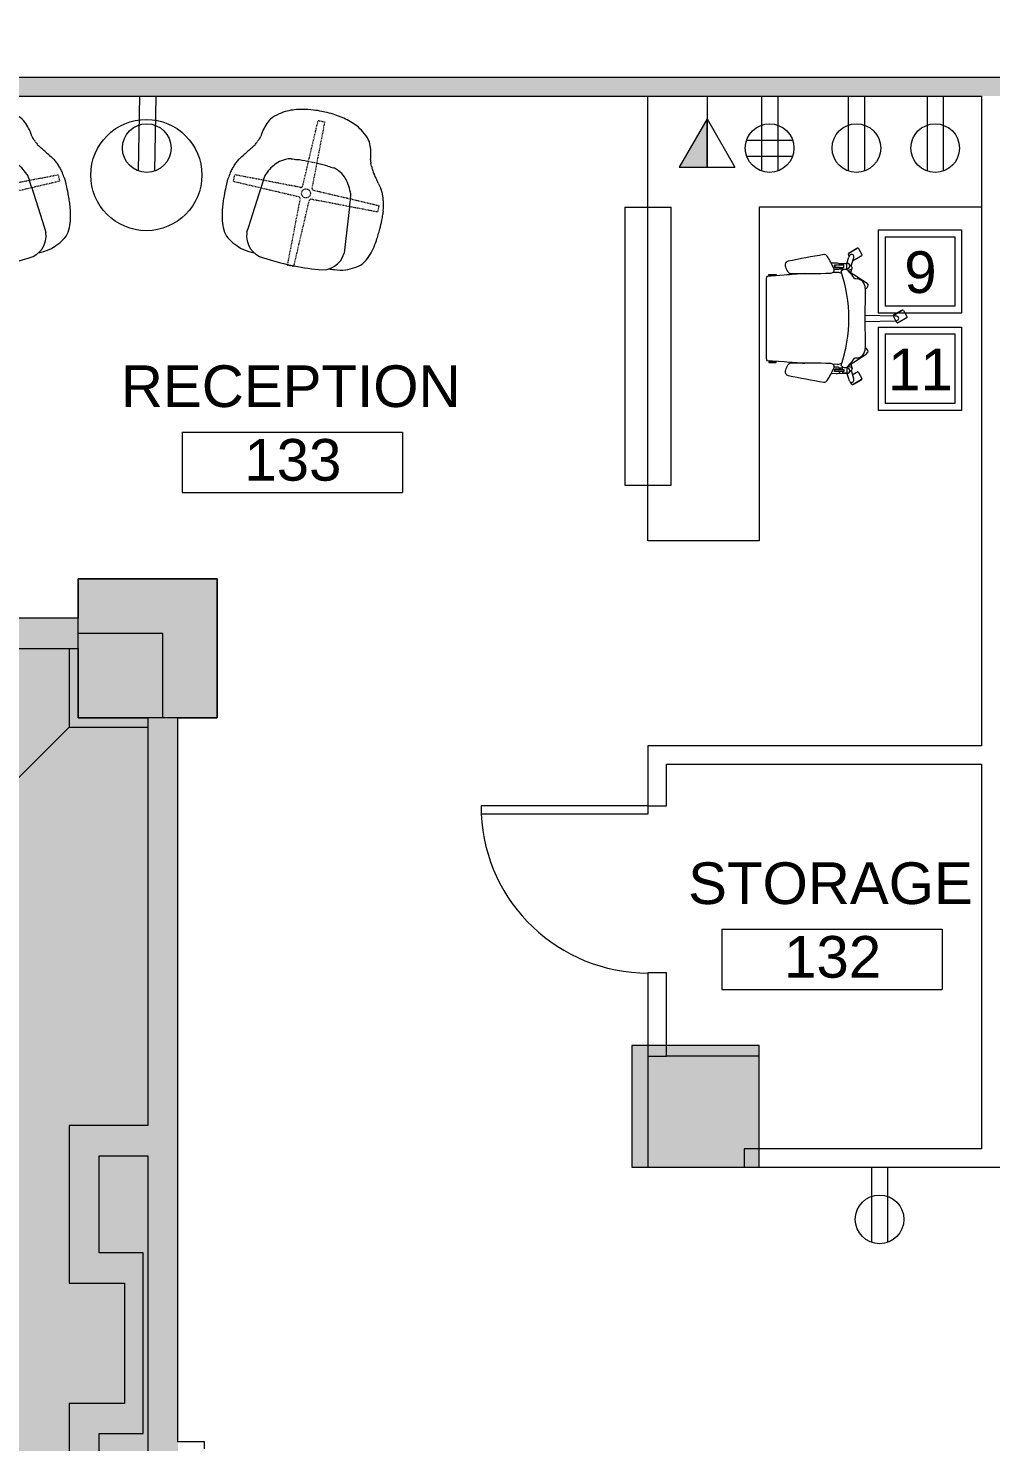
# Model space of a CAD drawing. Header units: inches. Extents: x 936 to 2811, y -567 to 495.
# Drawn here: x 1450 to 1657.8, y -243.7 to 61.4 of the extents above; entities that cross this region are included whole.
import ezdxf

# ---------------------------------------------------------------- set-up
doc = ezdxf.new("R2010")
doc.units = ezdxf.units.IN
doc.header["$MEASUREMENT"] = 0
doc.linetypes.add('Dash', pattern=[0.25, 0.125, -0.125])
for name, color, linetype, lineweight in [('1900 Gallows 2nd Floor_For Revit_dwg', 8, 'Continuous', 9), ('A-ANNO-NOTE', 131, 'Continuous', 20), ('A-AREA-IDEN', 2, 'Continuous', 20), ('A-Cols-Bldg', 7, 'Continuous', 9), ('A-DETL-GENF', 92, 'Continuous', 9), ('A-DETL-MEDM', 33, 'Continuous', 9), ('A-DOOR', 31, 'Continuous', 13), ('A-WALL', 113, 'Continuous', 50), ('A-Wall-Bldg', 7, 'Continuous', 9), ('A-WALL-PATT', 111, 'Continuous', 13), ('I-FURN', 30, 'Continuous', 9), ('I-FURN-HDLN', 30, 'Continuous', 9), ('I-WALL', 2, 'Continuous', 13), ('PE0', 7, 'Continuous', 9), ('Q-CASE', 31, 'Continuous', 9)]:
    doc.layers.add(name, color=color, linetype=linetype, lineweight=lineweight)
doc.styles.add('Arial', font='arial.ttf', dxfattribs={"height": 9})

# ---------------------------------------------------------------- blocks, each defined once
blk = doc.blocks.new('Counter Top _No Backsplash_ - Standard Counter Top-1533723-New Construction - Tel_Data_Elec Plan')
at = {"layer": 'Q-CASE', "lineweight": 13}
for p, q in [((-47.26, 0), (-47.26, -10)), ((12.74, 0), (-47.26, 0)), ((12.74, 0), (12.74, -10)), ((-47.26, -10), (12.74, -10))]:
    blk.add_line(p, q, dxfattribs=at)
blk = doc.blocks.new('Chairs - Lounge 5-1532789-New Construction - Tel_Data_Elec Plan')
at = {"layer": 'I-FURN'}
for p, q in [((-10.62, 9.62), (-10.76, 10.91)), ((-9.77, 0.87), (-10.62, 9.62)), ((9.78, 0.87), (10.62, 9.62)), ((10.62, 9.62), (10.77, 10.91)), ((-0.35, -18.02), (0, -18.02)), ((0, -18.02), (0.36, -18.02))]:
    blk.add_line(p, q, dxfattribs=at)
for centre, radius, start, end in [((-5.77, 10.54), 5.01, 93.2411, 175.7892), ((0.9, -61.11), 76.97, 90.6716, 95.1866), ((-0.9, -61.11), 76.97, 84.8134, 89.3284), ((5.77, 10.54), 5.01, 4.2108, 86.7589), ((-10.5, 8.55), 5.96, 141.7667, 160.9253), ((-10.99, 8.55), 5.58, 118.3281, 138.6533), ((-7.24, 2.51), 12.68, 111.0664, 120.2916), ((-9.05, 6.89), 7.94, 92.6826, 110.2846), ((3.4, -161.26), 176.55, 93.7723, 94.1623), ((-3.39, -161.26), 176.55, 85.8377, 86.2277), ((9.05, 6.89), 7.94, 69.7154, 87.3174), ((7.25, 2.51), 12.68, 59.7084, 68.9336), ((11, 8.55), 5.58, 41.3467, 61.6719), ((10.5, 8.55), 5.96, 19.0747, 38.2333), ((3.01, 3.88), 20.25, 160.9253, 166.3571), ((-3, 3.88), 20.25, 13.6429, 19.0747), ((12.18, 3.21), 29.38, 173.0766, 175.5857), ((2.72, 4.44), 19.85, 167.7343, 173.2992), ((-2.72, 4.44), 19.85, 6.7008, 12.2657), ((-12.17, 3.21), 29.38, 4.4143, 6.9234), ((19.68, 2.7), 36.9, 177.6984, 180.6951), ((18.73, 2.7), 35.95, 175.5783, 177.6291), ((-18.72, 2.7), 35.95, 2.3709, 4.4217), ((-19.68, 2.7), 36.9, 359.3049, 2.3016), ((-6.26, 2.1), 10.96, 179.1721, 185.9078), ((-50.12, -2.44), 33.14, 4.6808, 5.9078), ((-8.65, 0.96), 8.47, 184.6808, 192.6918), ((-19.32, -0.95), 9.72, 359.2667, 10.7888), ((19.32, -0.95), 9.72, 169.2112, 180.7333), ((8.65, 0.96), 8.47, 347.3082, 355.3192), ((50.13, -2.44), 33.14, 174.0922, 175.3192), ((6.26, 2.1), 10.96, 354.0922, 0.8279), ((-3.99, 1.63), 13.17, 191.1033, 195.2287), ((-6.68, 0.88), 10.38, 195.109, 200.352), ((-9.38, -0.13), 7.5, 200.2899, 207.5282), ((-6.83, -1.11), 2.77, 179.2667, 213.6939), ((-1.84, 0.4), 7.9, 202.6605, 215.2428), ((1.85, 0.4), 7.9, 324.7572, 337.3395), ((6.84, -1.11), 2.77, 326.3061, 0.7333), ((9.38, -0.13), 7.5, 332.4718, 339.7101), ((6.68, 0.88), 10.38, 339.648, 344.891), ((4, 1.63), 13.17, 344.7713, 348.8967), ((-9.63, -0.27), 7.22, 207.517, 214.8973), ((-75.32, -48.99), 74.57, 35.7626, 36.7288), ((22.1, 20.9), 45.32, 215.4857, 216.8552), ((-2.06, 0.44), 7.75, 216.405, 226.8798), ((-3.05, -0.53), 6.36, 227.3982, 243.7253), ((3.05, -0.53), 6.36, 296.2747, 312.6018), ((2.06, 0.44), 7.75, 313.1202, 323.595), ((-22.1, 20.9), 45.32, 323.1448, 324.5143), ((75.32, -48.99), 74.57, 143.2712, 144.2374), ((9.63, -0.27), 7.22, 325.1027, 332.483), ((90.74, 72.35), 131.11, 216.8552, 217.307), ((-20.47, -12.41), 8.73, 30.4878, 37.4014), ((-19.69, -11.73), 7.71, 23.3603, 29.0788), ((-9.14, -7.5), 3.67, 198.5804, 208.6644), ((-4, -2.81), 3.91, 241.4221, 259.5431), ((-6.59, -60.09), 53.47, 86.5847, 87.9766), ((-1.28, 14.25), 21.07, 264.2082, 270.411), ((1.29, 14.25), 21.07, 269.589, 275.7918), ((6.6, -60.09), 53.47, 92.0234, 93.4153), ((4, -2.81), 3.91, 280.4569, 298.5779), ((9.14, -7.5), 3.67, 331.3356, 341.4196), ((19.69, -11.73), 7.71, 150.9212, 156.6397), ((20.48, -12.41), 8.73, 142.5986, 149.5122), ((-90.74, 72.35), 131.11, 322.693, 323.1448), ((-13.84, -10.16), 1.73, 4.4573, 31.3263), ((46.9, -3.44), 59.38, 186.3688, 186.6609), ((0.77, -8.8), 12.94, 186.7934, 190.4078), ((-1.51, -9.17), 10.63, 190.6568, 198.6837), ((1.51, -9.17), 10.63, 341.3163, 349.3432), ((-0.77, -8.8), 12.94, 349.5922, 353.2066), ((-46.9, -3.44), 59.38, 353.3391, 353.6312), ((13.84, -10.16), 1.73, 148.6737, 175.5427), ((-7.11, -11.26), 4.65, 196.361, 217.0092), ((-4.85, -9.38), 7.59, 218.1009, 234.5863), ((4.86, -9.38), 7.59, 305.4137, 321.8991), ((7.12, -11.26), 4.65, 322.9908, 343.639), ((-3.85, -8.5), 8.89, 232.637, 244.4237), ((-1.43, -3.02), 14.89, 245.1103, 257.7764), ((-0.95, -1.12), 16.84, 257.5389, 265.9103), ((-0.21, 0.89), 18.91, 264.1249, 269.5784), ((0.22, 0.89), 18.91, 270.4216, 275.8751), ((0.95, -1.12), 16.84, 274.0897, 282.4611), ((1.43, -3.02), 14.89, 282.2236, 294.8897), ((3.86, -8.5), 8.89, 295.5763, 307.363)]:
    blk.add_arc(centre, radius, start, end, dxfattribs=at)
at = {"layer": 'I-FURN-HDLN', "linetype": 'Dash'}
for p, q in [((-0.72, 15.94), (-1.01, 1.43)), ((0.72, 15.94), (-0.72, 15.94)), ((1.01, 1.43), (0.72, 15.94)), ((-15.94, 0.72), (-1.44, 1.01)), ((-15.94, -0.72), (-15.94, 0.72)), ((15.94, 0.72), (1.44, 1.01)), ((15.94, -0.72), (15.94, 0.72)), ((-1.44, -1.01), (-15.94, -0.72)), ((-0.72, -15.94), (-1.01, -1.43)), ((1.01, -1.43), (0.72, -15.94)), ((1.44, -1.01), (15.94, -0.72)), ((-1.13, -6.82), (0, -6.84)), ((0, -6.84), (1.14, -6.82)), ((0.72, -15.94), (-0.72, -15.94))]:
    blk.add_line(p, q, dxfattribs=at)
blk.add_circle((0, 0), 0.97, dxfattribs=at)
for centre, radius, start, end in [((-1.45, 1.45), 0.439, 271.6155, 358.3845), ((1.45, 1.45), 0.439, 181.5872, 268.4379), ((-1.47, -1.47), 0.462, 4.1793, 85.8041), ((1.45, -1.45), 0.439, 91.5621, 178.4128)]:
    blk.add_arc(centre, radius, start, end, dxfattribs=at)
blk = doc.blocks.new('Table - Circle - Adjustable Size - Table - Circle - Adjustable Size-643180-New Construction - Tel_Data_Elec Plan')
at = {"layer": 'I-FURN'}
blk.add_circle((0, 0), 12, dxfattribs=at)
blk = doc.blocks.new('Counter Top - L Shaped _No Backsplash_ - Standard Counter Top-1645867-New Construction - Tel_Data_Elec Plan')
at = {"layer": 'Q-CASE', "lineweight": 13}
for p, q in [((-23.26, 72), (-23.26, 24)), ((-23.26, 24), (48.74, 24)), ((48.74, 24), (48.74, 0)), ((48.74, 0), (-47.26, 0))]:
    blk.add_line(p, q, dxfattribs=at)
blk = doc.blocks.new('Chairs - Task Chair-553613-New Construction - Tel_Data_Elec Plan')
at = {"layer": 'I-FURN'}
for p, q in [((-9.5, 17.28), (-9.5, 15.71)), ((-9.34, 17.28), (-9.5, 17.28)), ((-9.5, 15.71), (-9.34, 15.71)), ((-9.07, 17.74), (-9.34, 13.95)), ((-9.34, 15.71), (-9.34, 17.28)), ((-8.61, 17.87), (-9.07, 17.74)), ((8.61, 17.87), (-8.61, 17.87)), ((9.07, 17.74), (8.61, 17.87)), ((9.34, 13.95), (9.07, 17.74)), ((9.34, 15.71), (9.34, 17.28)), ((9.34, 17.28), (9.5, 17.28)), ((9.5, 15.71), (9.34, 15.71)), ((9.5, 17.28), (9.5, 15.71)), ((-11.94, 2.68), (-11.93, 3.82)), ((-11.51, 1.83), (-11.5, 3.09)), ((-10.55, 2.67), (-10.56, 3.18)), ((-9.92, 2.44), (-9.93, 3.44)), ((9.92, 2.44), (9.93, 3.44)), ((10.55, 2.67), (10.56, 3.18)), ((11.51, 1.83), (11.5, 3.09)), ((11.94, 2.68), (11.93, 3.82)), ((-11.87, 0.46), (-13.23, -0.01)), ((-11.85, 2.19), (-11.87, 0.38)), ((-11.8, 1.34), (-11.46, 1.34)), ((-11.79, 0.41), (-11.8, 1.34)), ((-10.5, 0.41), (-11.79, 0.41)), ((-11.46, 1.07), (-11.46, 3.04)), ((-11.01, 1.07), (-11.46, 1.07)), ((-11.01, 3.01), (-11.01, 1.07)), ((-11.01, 1.35), (-10.47, 1.36)), ((-10.98, 1.81), (-11, 3.05)), ((-10.67, 2.11), (-10.69, 1.35)), ((-10.57, 2.34), (-10.55, 2.67)), ((-10.28, 0.18), (-10.26, 0.13)), ((-10.26, 0.13), (-7.71, -3.75)), ((10.26, 0.13), (7.71, -3.75)), ((10.28, 0.18), (10.26, 0.13)), ((11.01, 1.35), (10.47, 1.36)), ((10.5, 0.41), (11.79, 0.41)), ((10.57, 2.34), (10.55, 2.67)), ((10.67, 2.11), (10.69, 1.35)), ((10.98, 1.81), (11, 3.05)), ((11.01, 3.01), (11.01, 1.07)), ((11.01, 1.07), (11.46, 1.07)), ((11.46, 1.07), (11.46, 3.04)), ((11.8, 1.34), (11.46, 1.34)), ((11.79, 0.41), (11.8, 1.34)), ((11.85, 2.19), (11.87, 0.38)), ((11.87, 0.46), (13.23, -0.01)), ((13.45, -0.11), (13.82, 0.11)), ((14.09, 0.03), (15.15, -1.8)), ((-13.23, -2.75), (-14.29, -0.91)), ((-14.27, -1.01), (-14.24, -0.99)), ((-13.31, -2.68), (-14.27, -1.01)), ((-14.21, -0.64), (-13.75, -0.37)), ((-13.27, -2.66), (-13.31, -2.68)), ((-11.66, -2.08), (-12.95, -2.82)), ((-11.25, -0.5), (-12.91, -1)), ((-12.18, -0.78), (-11.59, -1.8)), ((-12.14, -0.77), (-11.6, -1.7)), ((-11.1, -0.66), (-11.7, -0.04)), ((-11.6, -1.7), (-11.64, -1.72)), ((-9.9, -0.41), (-10.82, -0.7)), ((9.9, -0.41), (10.82, -0.7)), ((11.1, -0.66), (11.7, -0.04)), ((11.25, -0.5), (12.91, -1)), ((13.52, -2.75), (12.46, -0.91)), ((12.47, -1.01), (12.5, -0.99)), ((13.43, -2.68), (12.47, -1.01)), ((13.47, -2.66), (13.43, -2.68)), ((15.08, -2.08), (13.79, -2.82)), ((14.14, -0.05), (14.18, -0.03)), ((14.18, -0.03), (15.14, -1.7)), ((15.14, -1.7), (15.11, -1.72)), ((-7.71, -3.75), (-7.19, -4.17)), ((-0.66, -3.46), (-0.52, -10)), ((0.66, -3.46), (0.52, -10)), ((7.71, -3.75), (7.19, -4.17)), ((0.14, -12.46), (-0.91, -10.63)), ((-0.9, -10.73), (-0.87, -10.71)), ((0.06, -12.4), (-0.9, -10.73)), ((-0.84, -10.35), (-0.51, -10.16)), ((-0.51, -10.16), (0.45, -9.61)), ((1.71, -11.79), (0.42, -12.53)), ((0.72, -9.68), (1.78, -11.52)), ((0.77, -9.76), (0.8, -9.74)), ((0.8, -9.74), (1.77, -11.41)), ((1.77, -11.41), (1.73, -11.43)), ((0.1, -12.38), (0.06, -12.4))]:
    blk.add_line(p, q, dxfattribs=at)
for centre, radius, start, end in [((-8.78, 17.46), 0.589, 197.5488, 234.8938), ((-8.78, 15.53), 0.589, 134.4881, 162.4512), ((8.78, 17.46), 0.589, 305.1062, 342.4512), ((8.78, 15.53), 0.589, 17.5488, 45.5119), ((160.08, -23.12), 176.17, 168.1407, 170.6784), ((-11.48, 12.92), 0.859, 67.1573, 168.4211), ((-15.08, 4.35), 10.15, 60.0767, 67.2087), ((-10.32, 12.61), 0.615, 1.1809, 60.0767), ((-165.25, 9.42), 155.58, 357.9527, 1.1809), ((255.74, -8.01), 265.99, 175.2633, 176.2298), ((-255.74, -8.01), 265.99, 3.7702, 4.7367), ((165.25, 9.42), 155.58, 178.8191, 182.0473), ((10.32, 12.61), 0.615, 119.9233, 178.8191), ((15.08, 4.35), 10.15, 112.7913, 119.9233), ((11.48, 12.92), 0.859, 12.1424, 112.8427), ((-160.08, -23.12), 176.17, 9.3216, 11.8621), ((-13.01, 5.3), 0.749, 170.9769, 238.6662), ((1.3, 28.7), 28.17, 238.5497, 244.6019), ((-11.2, 3.54), 0.533, 236.2491, 293.0328), ((-10.48, 3.89), 0.711, 244.5158, 357.9527), ((10.48, 3.89), 0.711, 182.0473, 295.4842), ((-1.3, 28.7), 28.17, 295.3981, 301.4567), ((11.2, 3.54), 0.533, 246.9672, 303.7509), ((13.01, 5.3), 0.749, 301.5732, 9.0231), ((-11.06, 2.6), 0.887, 175.1633, 239.8143), ((-11.28, 0.37), 0.593, 179.0883, 275.9781), ((-11.2, 3.47), 0.5, 238.5326, 292.9427), ((-11.36, 0.43), 0.657, 282.0358, 358.6793), ((-11.49, 2.63), 0.971, 302.0505, 342.3775), ((-9.55, 0.85), 1.04, 126.1361, 211.8602), ((-11.69, 0.08), 1.25, 349.0811, 13.6231), ((-13.77, -4.39), 5.75, 42.5052, 54.6291), ((0, 31.42), 31.42, 251.1164, 288.8836), ((-8.09, 2.53), 1.84, 182.7113, 213.401), ((13.77, -4.39), 5.75, 125.3709, 137.4948), ((8.09, 2.53), 1.84, 326.599, 357.2887), ((9.55, 0.85), 1.04, 328.1398, 53.8639), ((11.69, 0.08), 1.25, 166.3769, 190.9189), ((11.49, 2.63), 0.971, 197.6225, 237.9495), ((11.36, 0.43), 0.657, 181.3207, 257.9642), ((11.2, 3.47), 0.5, 247.0573, 301.4674), ((11.28, 0.37), 0.593, 264.0219, 0.9117), ((11.06, 2.6), 0.887, 300.1857, 4.8367), ((13.92, -0.07), 0.2, 30, 119.888), ((-14.11, -0.81), 0.2, 120, 210.2094), ((-13.37, -0.61), 0.445, 153.9362, 242.1792), ((-13.25, -0.67), 0.583, 123.4497, 153.9089), ((-13.31, -0.49), 0.583, 242.1792, 272.5752), ((-12.73, -1.46), 1.53, 109.2073, 123.5114), ((-13.35, 0.46), 1.53, 272.498, 286.7927), ((-13.05, -2.65), 0.2, 210, 300), ((-11.76, -1.9), 0.2, 299.8879, 30), ((-10.91, -0.39), 0.323, 235.5284, 330.3379), ((-11.38, 0), 0.922, 323.5318, 350.3393), ((-5.74, 3.53), 5.54, 226.82, 238.9813), ((-23.82, -2.16), 15.26, 1.4313, 3.5527), ((-6.32, -1.36), 2.29, 190.6082, 225.4023), ((-6.2, -0.69), 2.87, 232.9914, 264.295), ((6.2, -0.69), 2.87, 275.705, 307.0086), ((6.32, -1.36), 2.29, 314.5977, 349.3918), ((23.82, -2.16), 15.26, 176.4473, 178.5687), ((5.74, 3.53), 5.54, 301.0187, 313.18), ((11.38, 0), 0.922, 189.6607, 216.4682), ((10.91, -0.39), 0.323, 209.6621, 304.4716), ((12.63, -0.81), 0.2, 195.1327, 209.8705), ((13.35, 0.46), 1.53, 253.2073, 267.502), ((12.73, -1.46), 1.53, 56.4124, 70.7927), ((13.31, -0.49), 0.583, 267.4248, 297.8208), ((13.69, -2.65), 0.2, 210, 300), ((13.25, -0.67), 0.583, 26.0911, 56.3507), ((13.37, -0.61), 0.445, 297.8208, 26.0638), ((14.98, -1.9), 0.2, 299.832, 30), ((-7.35, -3.06), 1.12, 277.9248, 334.3781), ((0, -248.58), 245.12, 88.4848, 91.5152), ((7.35, -3.06), 1.12, 205.6219, 262.0752), ((-0.74, -10.53), 0.2, 119.8643, 210), ((1.01, -9.97), 1.53, 181.2073, 195.5495), ((0.1, -10.22), 0.583, 195.5495, 225.746), ((0, -10.32), 0.445, 225.7229, 314.2771), ((-0.1, -10.22), 0.583, 314.254, 344.4505), ((0.55, -9.78), 0.2, 95.235, 119.8607), ((-1.01, -9.97), 1.53, 344.4505, 358.7927), ((0.55, -9.78), 0.2, 29.8466, 95.235), ((1.61, -11.62), 0.2, 300, 30), ((0.32, -12.36), 0.2, 210, 300.1357)]:
    blk.add_arc(centre, radius, start, end, dxfattribs=at)
blk = doc.blocks.new('Single-Flush - 36_ x 96_-1543301-New Construction - Tel_Data_Elec Plan')
at = {"layer": 'A-DOOR', "color": 250, "lineweight": 20}
for p, q in [((16.25, 2), (16.25, 38.02)), ((18, 38.02), (16.25, 38.02)), ((18, 2), (18, 38.02)), ((18, 2), (16.25, 2))]:
    blk.add_line(p, q, dxfattribs=at)
at = {"layer": 'A-DOOR', "lineweight": 9}
blk.add_arc((18, 2), 36.07, 92.7812, 180, dxfattribs=at)
blk = doc.blocks.new('Chairs - Lounge 5-553627-New Construction - Tel_Data_Elec Plan')
at = {"layer": 'I-FURN'}
for p, q in [((-0.35, 18.02), (0, 18.02)), ((0, 18.02), (0.36, 18.02)), ((-9.77, -0.87), (-10.62, -9.62)), ((9.78, -0.87), (10.62, -9.62)), ((-10.62, -9.62), (-10.76, -10.91)), ((10.62, -9.62), (10.77, -10.91))]:
    blk.add_line(p, q, dxfattribs=at)
for centre, radius, start, end in [((-4.85, 9.38), 7.59, 125.4137, 141.8991), ((-3.85, 8.5), 8.89, 115.5763, 127.363), ((-1.43, 3.02), 14.89, 102.2236, 114.8897), ((-0.95, 1.12), 16.84, 94.0897, 102.4611), ((-0.21, -0.89), 18.91, 90.4216, 95.8751), ((0.22, -0.89), 18.91, 84.1249, 89.5784), ((0.95, 1.12), 16.84, 77.5389, 85.9103), ((1.43, 3.02), 14.89, 65.1103, 77.7764), ((3.86, 8.5), 8.89, 52.637, 64.4237), ((4.86, 9.38), 7.59, 38.1009, 54.5863), ((-1.51, 9.17), 10.63, 161.3163, 169.3432), ((-7.11, 11.26), 4.65, 142.9908, 163.639), ((7.12, 11.26), 4.65, 16.361, 37.0092), ((1.51, 9.17), 10.63, 10.6568, 18.6837), ((-9.14, 7.5), 3.67, 151.3356, 161.4196), ((-13.84, 10.16), 1.73, 328.6737, 355.5427), ((46.9, 3.44), 59.38, 173.3391, 173.6312), ((0.77, 8.8), 12.94, 169.5922, 173.2066), ((-0.77, 8.8), 12.94, 6.7934, 10.4078), ((-46.9, 3.44), 59.38, 6.3688, 6.6609), ((13.84, 10.16), 1.73, 184.4573, 211.3263), ((9.14, 7.5), 3.67, 18.5804, 28.6644), ((22.1, -20.9), 45.32, 143.1448, 144.5143), ((90.74, -72.35), 131.11, 142.693, 143.1448), ((-20.47, 12.41), 8.73, 322.5986, 329.5122), ((-19.69, 11.73), 7.71, 330.9212, 336.6397), ((-3.05, 0.53), 6.36, 116.2747, 132.6018), ((-4, 2.81), 3.91, 100.4569, 118.5779), ((-6.59, 60.09), 53.47, 272.0234, 273.4153), ((-1.28, -14.25), 21.07, 89.589, 95.7918), ((1.29, -14.25), 21.07, 84.2082, 90.411), ((6.6, 60.09), 53.47, 266.5847, 267.9766), ((4, 2.81), 3.91, 61.4221, 79.5431), ((3.05, 0.53), 6.36, 47.3982, 63.7253), ((19.69, 11.73), 7.71, 203.3603, 209.0788), ((20.48, 12.41), 8.73, 210.4878, 217.4014), ((-90.74, -72.35), 131.11, 36.8552, 37.307), ((-22.1, -20.9), 45.32, 35.4857, 36.8552), ((-9.38, 0.13), 7.5, 152.4718, 159.7101), ((-9.63, 0.27), 7.22, 145.1027, 152.483), ((-75.32, 48.99), 74.57, 323.2712, 324.2374), ((-1.84, -0.4), 7.9, 144.7572, 157.3395), ((-2.06, -0.44), 7.75, 133.1202, 143.595), ((2.06, -0.44), 7.75, 36.405, 46.8798), ((1.85, -0.4), 7.9, 22.6605, 35.2428), ((75.32, 48.99), 74.57, 215.7626, 216.7288), ((9.63, 0.27), 7.22, 27.517, 34.8973), ((9.38, 0.13), 7.5, 20.2899, 27.5282), ((-8.65, -0.96), 8.47, 167.3082, 175.3192), ((-3.99, -1.63), 13.17, 164.7713, 168.8967), ((-6.68, -0.88), 10.38, 159.648, 164.891), ((-19.32, 0.95), 9.72, 349.2112, 0.7333), ((-6.83, 1.11), 2.77, 146.3061, 180.7333), ((6.84, 1.11), 2.77, 359.2667, 33.6939), ((19.32, 0.95), 9.72, 179.2667, 190.7888), ((6.68, -0.88), 10.38, 15.109, 20.352), ((4, -1.63), 13.17, 11.1033, 15.2287), ((8.65, -0.96), 8.47, 4.6808, 12.6918), ((-6.26, -2.1), 10.96, 174.0922, 180.8279), ((19.68, -2.7), 36.9, 179.3049, 182.3016), ((-50.12, 2.44), 33.14, 354.0922, 355.3192), ((50.13, 2.44), 33.14, 184.6808, 185.9078), ((6.26, -2.1), 10.96, 359.1721, 5.9078), ((-19.68, -2.7), 36.9, 357.6984, 0.6951), ((18.73, -2.7), 35.95, 182.3709, 184.4217), ((12.18, -3.21), 29.38, 184.4143, 186.9234), ((-12.17, -3.21), 29.38, 353.0766, 355.5857), ((-18.72, -2.7), 35.95, 355.5783, 357.6291), ((2.72, -4.44), 19.85, 186.7008, 192.2657), ((3.01, -3.88), 20.25, 193.6429, 199.0747), ((-3, -3.88), 20.25, 340.9253, 346.3571), ((-2.72, -4.44), 19.85, 347.7343, 353.2992), ((-10.5, -8.55), 5.96, 199.0747, 218.2333), ((-5.77, -10.54), 5.01, 184.2108, 266.7589), ((5.77, -10.54), 5.01, 273.2411, 355.7892), ((10.5, -8.55), 5.96, 321.7667, 340.9253), ((-10.99, -8.55), 5.58, 221.3467, 241.6719), ((-7.24, -2.51), 12.68, 239.7084, 248.9336), ((-9.05, -6.89), 7.94, 249.7154, 267.3174), ((3.4, 161.26), 176.55, 265.8377, 266.2277), ((-3.39, 161.26), 176.55, 273.7723, 274.1623), ((9.05, -6.89), 7.94, 272.6826, 290.2846), ((7.25, -2.51), 12.68, 291.0664, 300.2916), ((11, -8.55), 5.58, 298.3281, 318.6533), ((0.9, 61.11), 76.97, 264.8134, 269.3284), ((-0.9, 61.11), 76.97, 270.6716, 275.1866)]:
    blk.add_arc(centre, radius, start, end, dxfattribs=at)
at = {"layer": 'I-FURN-HDLN', "linetype": 'Dash'}
for p, q in [((-0.72, 15.94), (-1.01, 1.43)), ((0.72, 15.94), (-0.72, 15.94)), ((1.01, 1.43), (0.72, 15.94)), ((-1.13, 6.82), (0, 6.84)), ((0, 6.84), (1.14, 6.82)), ((-1.44, 1.01), (-15.94, 0.72)), ((-15.94, 0.72), (-15.94, -0.72)), ((1.44, 1.01), (15.94, 0.72)), ((15.94, 0.72), (15.94, -0.72)), ((-15.94, -0.72), (-1.44, -1.01)), ((-0.72, -15.94), (-1.01, -1.43)), ((1.01, -1.43), (0.72, -15.94)), ((15.94, -0.72), (1.44, -1.01)), ((0.72, -15.94), (-0.72, -15.94))]:
    blk.add_line(p, q, dxfattribs=at)
blk.add_circle((0, 0), 0.97, dxfattribs=at)
for centre, radius, start, end in [((-1.47, 1.47), 0.462, 274.1959, 355.8207), ((1.45, 1.45), 0.439, 181.5872, 268.4379), ((-1.45, -1.45), 0.439, 1.6155, 88.3845), ((1.45, -1.45), 0.439, 91.5621, 178.4128)]:
    blk.add_arc(centre, radius, start, end, dxfattribs=at)
blk = doc.blocks.new('1900 Gallows 2nd Floor_For Revit_dwg-1510351-New Construction - Tel_Data_Elec Plan')
at = {"layer": 'A-Cols-Bldg', "flags": 128}
for points in [[(1357, 1210.19), (1357, 1218.69), (1387, 1218.69)], [(1387, 1218.69), (1387, 1188.69), (1378.5, 1188.69)], [(1372, 1188.69), (1357, 1188.69), (1357, 1203.69)], [(1480, 1115.69), (1480, 1091.69), (1500.75, 1091.69)], [(1504, 1095.69), (1504, 1115.69), (1484, 1115.69)]]:
    blk.add_lwpolyline(points, dxfattribs=at)
at = {"layer": 'A-Wall-Bldg', "flags": 128}
blk.add_lwpolyline([(1355, 1203.69), (1355, 1186.69), (1372, 1186.69)], dxfattribs=at)
at = {"layer": 'PE0'}
blk.add_line((1269, 1100.69), (1355, 1186.69), dxfattribs=at)
blk = doc.blocks.new('FORM Room Tag - Name _ Number-61107-New Construction - Tel_Data_Elec Plan')
at = {"layer": 'A-AREA-IDEN'}
for p, q in [((-0.2444, -0.0231), (-0.2444, -0.1589)), ((-0.2444, -0.0231), (0.2515, -0.0231)), ((0.2515, -0.0231), (0.2515, -0.1589)), ((-0.2444, -0.1589), (0.2515, -0.1589))]:
    blk.add_line(p, q, dxfattribs=at)
blk = doc.blocks.new('FORM Equipment_Fixture Tag - Square-214315-New Construction - Tel_Data_Elec Plan')
at = {"layer": 'A-ANNO-NOTE'}
for p, q in [((-0.09375, 0.09375), (0.09375, 0.09375)), ((-0.09375, 0.09375), (0.09375, 0.09375)), ((-0.09375, 0.09375), (0.09375, 0.09375)), ((-0.09375, 0.09375), (-0.09375, -0.09375)), ((-0.078125, 0.078125), (-0.078125, -0.078125)), ((-0.078125, 0.078125), (0.078125, 0.078125)), ((0.078125, 0.078125), (0.078125, -0.078125)), ((0.09375, 0.09375), (0.09375, -0.09375)), ((0.09375, -0.09375), (-0.09375, -0.09375)), ((0.078125, -0.078125), (-0.078125, -0.078125))]:
    blk.add_line(p, q, dxfattribs=at)

msp = doc.modelspace()

# ---------------------------------------------------------------- hatches: boundary and pattern name
at = {"layer": 'A-ANNO-NOTE', "lineweight": 9}
msp.add_hatch(color=256, dxfattribs=at).paths.add_polyline_path([(1596.52, 31.43), (1596.52, 41.89), (1590.52, 31.43)], flags=0)
at = {"layer": 'A-DETL-GENF'}
h = msp.add_hatch(color=55, dxfattribs=at)
h.paths.add_polyline_path([(1490.76, -567.44), (1490.76, -537.44), (1460.76, -537.44), (1460.76, -567.44), (1482.26, -567.44)], flags=0)
h.paths.add_polyline_path([(1370.76, -567.44), (1370.76, -537.44), (1340.76, -537.44), (1340.76, -567.44)], flags=0)
h.paths.add_polyline_path([(980.76, -567.44), (1010.76, -567.44), (1010.76, -537.44), (980.76, -537.44)], flags=0)
h.paths.add_polyline_path([(1100.76, -567.44), (1130.76, -567.44), (1130.76, -537.44), (1100.76, -537.44), (1100.76, -554.75)], flags=0)
h.paths.add_polyline_path([(1370.76, -447.44), (1370.76, -417.44), (1340.76, -417.44), (1340.76, -447.44)], flags=0)
h.paths.add_polyline_path([(2570.76, -447.44), (2570.76, -398.44), (2540.76, -398.44), (2540.76, -447.44)], flags=0)
h.paths.add_polyline_path([(1002.26, -447.44), (1010.76, -447.44), (1010.76, -417.44), (980.76, -417.44), (980.76, -447.44), (995.76, -447.44)], flags=0)
h.paths.add_polyline_path([(1130.76, -447.44), (1130.76, -417.44), (1100.76, -417.44), (1100.76, -447.44)], flags=0)
h.paths.add_polyline_path([(2450.76, -447.44), (2450.76, -424.44), (2420.76, -424.44), (2420.76, -447.44), (2424.76, -447.44)], flags=0)
h.paths.add_polyline_path([(2690.76, -447.44), (2690.76, -424.44), (2660.76, -424.44), (2660.76, -447.44), (2664.76, -447.44)], flags=0)
h.paths.add_polyline_path([(2810.76, -447.44), (2810.76, -417.44), (2780.76, -417.44), (2780.76, -447.44)], flags=0)
h.paths.add_polyline_path([(1730.76, -447.44), (1730.76, -424.44), (1700.76, -424.44), (1700.76, -447.44), (1704.76, -447.44)], flags=0)
h.paths.add_polyline_path([(1850.76, -447.44), (1850.76, -398.44), (1820.76, -398.44), (1820.76, -447.44)], flags=0)
h.paths.add_polyline_path([(1944.76, -447.44), (1970.76, -447.44), (1970.76, -424.44), (1940.76, -424.44), (1940.76, -447.44)], flags=0)
h.paths.add_polyline_path([(2090.76, -447.44), (2090.76, -398.44), (2060.76, -398.44), (2060.76, -447.44)], flags=0)
h.paths.add_polyline_path([(2210.76, -447.44), (2210.76, -424.44), (2180.76, -424.44), (2180.76, -447.44), (2184.76, -447.44)], flags=0)
h.paths.add_polyline_path([(2330.76, -447.44), (2330.76, -398.44), (2300.76, -398.44), (2300.76, -447.44)], flags=0)
h.paths.add_polyline_path([(1460.76, -447.44), (1490.76, -447.44), (1490.76, -417.44), (1460.76, -417.44)], flags=0)
h.paths.add_polyline_path([(1610.76, -447.44), (1610.76, -398.44), (1580.76, -398.44), (1580.76, -447.44)], flags=0)
h.paths.add_polyline_path([(2787.76, -327.44), (2810.76, -327.44), (2810.76, -297.44), (2787.76, -297.44)], flags=0)
h.paths.add_polyline_path([(1369.26, -207.44), (1370.76, -207.44), (1370.76, -177.44), (1340.76, -177.44), (1340.76, -207.44), (1366.26, -207.44)], flags=0)
h.paths.add_polyline_path([(2787.85, -207.44), (2810.76, -207.44), (2810.76, -177.44), (2761.76, -177.44), (2761.76, -207.44)], flags=0)
h.paths.add_polyline_path([(1130.76, -207.44), (1130.76, -177.44), (1100.76, -177.44), (1100.76, -207.44)], flags=0)
h.paths.add_polyline_path([(2544.76, -185.44), (2547.76, -185.44), (2547.76, -155.82), (2519.76, -155.82), (2519.76, -185.44), (2540.76, -185.44)], flags=0)
h.paths.add_polyline_path([(2300.76, -184.44), (2341.76, -184.44), (2341.76, -160.44), (2299.76, -160.44), (2299.76, -184.44)], flags=0)
h.paths.add_polyline_path([(2059.76, -184.44), (2087.76, -184.44), (2087.76, -160.44), (2059.76, -160.44), (2059.76, -180.69)], flags=0)
h.paths.add_polyline_path([(1824.76, -184.44), (1847.76, -184.44), (1847.76, -160.44), (1820.26, -160.44), (1820.26, -184.44), (1824.26, -184.44)], flags=0)
h.paths.add_polyline_path([(1604.51, -184.44), (1607.76, -184.44), (1607.76, -158.19), (1580.26, -158.19), (1580.26, -184.44)], flags=0)
h.paths.add_polyline_path([(1490.76, -87.44), (1490.76, -57.44), (1460.76, -57.44), (1460.76, -87.44), (1482.26, -87.44)], flags=0)
h.paths.add_polyline_path([(989.26, -87.44), (1010.76, -87.44), (1010.76, -57.44), (980.76, -57.44), (980.76, -87.44), (988.51, -87.44)], flags=0)
h.paths.add_polyline_path([(2810.76, -87.44), (2810.76, -57.44), (2787.76, -57.44), (2787.76, -87.44), (2787.85, -87.44)], flags=0)
h.paths.add_polyline_path([(2761.76, 32.56), (2810.76, 32.56), (2810.76, 62.56), (2761.76, 62.56)], flags=0)
h.paths.add_polyline_path([(2307.26, 112.18), (2327.76, 112.18), (2327.76, 136.18), (2303.76, 136.18), (2303.76, 112.18)], flags=0)
h.paths.add_polyline_path([(2547.76, 112.18), (2547.76, 136.18), (2523.76, 136.18), (2523.76, 112.18)], flags=0)
h.paths.add_polyline_path([(2810.76, 152.56), (2810.76, 182.56), (2787.76, 182.56), (2787.76, 152.56)], flags=0)
h.paths.add_polyline_path([(2787.76, 272.56), (2810.76, 272.56), (2810.76, 302.56), (2787.76, 302.56)], flags=0)
h.paths.add_polyline_path([(2547.76, 318.93), (2547.76, 342.93), (2523.76, 342.93), (2523.76, 318.93), (2527.76, 318.93)], flags=0)
h.paths.add_polyline_path([(2321.01, 318.93), (2327.76, 318.93), (2327.76, 342.93), (2303.76, 342.93), (2303.76, 318.93), (2320.51, 318.93)], flags=0)
h.paths.add_polyline_path([(2800.51, 392.56), (2810.76, 392.56), (2810.76, 422.56), (2761.76, 422.56), (2761.76, 392.56), (2797.76, 392.56)], flags=0)
h = msp.add_hatch(color=9, dxfattribs=at)
h.paths.add_polyline_path([(1010.76, -554.75), (1100.76, -554.75), (1100.76, -537.44), (1130.76, -537.44), (1130.76, -554.75), (1340.76, -554.75), (1340.76, -537.44), (1370.76, -537.44), (1370.76, -554.75), (1460.76, -554.75), (1460.76, -537.44), (1479.01, -537.44), (1479.01, -447.44), (1460.76, -447.44), (1460.76, -417.44), (1469.26, -417.44), (1469.26, -389.44), (1458.76, -389.44), (1458.76, -355.44), (1475.76, -355.44), (1475.76, -269.44), (1458.76, -269.44), (1458.76, -235.44), (1470.76, -235.44), (1470.76, -209.44), (1458.76, -209.44), (1458.76, -175.44), (1475.76, -175.44), (1475.76, -87.44), (1460.76, -87.44), (1460.76, -72.44), (1372.76, -72.44), (1372.76, -89.44), (1338.76, -89.44), (1338.76, -77.44), (1311.76, -77.44), (1311.76, -89.44), (1277.76, -89.44), (1277.76, -72.44), (1193.76, -72.44), (1193.76, -89.44), (1159.76, -89.44), (1159.76, -77.44), (1132.76, -77.44), (1132.76, -89.44), (1098.76, -89.44), (1098.76, -72.44), (1010.76, -72.44), (1010.76, -87.44), (995.76, -87.44), (995.76, -175.44), (1012.76, -175.44), (1012.76, -209.44), (1000.76, -209.44), (1000.76, -235.44), (1012.76, -235.44), (1012.76, -269.44), (995.76, -269.44), (995.76, -355.44), (1012.76, -355.44), (1012.76, -389.44), (1002.26, -389.44), (1002.26, -417.44), (1010.76, -417.44), (1010.76, -447.44), (995.76, -447.44), (995.76, -537.44), (1010.76, -537.44)], flags=0)
h.paths.add_polyline_path([(1340.76, -447.44), (1340.76, -417.44), (1370.76, -417.44), (1370.76, -447.44)], flags=0)
h.paths.add_polyline_path([(1130.76, -447.44), (1100.76, -447.44), (1100.76, -417.44), (1130.76, -417.44)], flags=0)
h.paths.add_polyline_path([(1469.26, -382.94), (1475.76, -382.94), (1475.76, -361.94), (1465.26, -361.94), (1465.26, -382.94)], flags=0)
h.paths.add_polyline_path([(1002.26, -382.94), (1006.26, -382.94), (1006.26, -361.94), (995.76, -361.94), (995.76, -382.94)], flags=0)
h.paths.add_polyline_path([(1006.26, -262.94), (1006.26, -241.94), (996.76, -241.94), (996.76, -202.94), (1006.26, -202.94), (1006.26, -181.94), (995.76, -181.94), (995.76, -262.94), (1000.76, -262.94)], flags=0)
h.paths.add_polyline_path([(1475.76, -262.94), (1475.76, -181.94), (1465.26, -181.94), (1465.26, -202.94), (1474.76, -202.94), (1474.76, -241.94), (1465.26, -241.94), (1465.26, -262.94)], flags=0)
h.paths.add_polyline_path([(1340.76, -207.44), (1340.76, -177.44), (1370.76, -177.44), (1370.76, -207.44), (1345.26, -207.44)], flags=0)
h.paths.add_polyline_path([(1100.76, -207.44), (1100.76, -177.44), (1130.76, -177.44), (1130.76, -207.44)], flags=0)
h.paths.add_polyline_path([(1345.26, -82.94), (1366.26, -82.94), (1366.26, -72.44), (1284.26, -72.44), (1284.26, -82.94), (1305.26, -82.94), (1305.26, -73.44), (1345.26, -73.44), (1345.26, -77.44)], flags=0)
h.paths.add_polyline_path([(1166.26, -82.94), (1187.26, -82.94), (1187.26, -72.44), (1105.26, -72.44), (1105.26, -82.94), (1126.26, -82.94), (1126.26, -73.44), (1166.26, -73.44), (1166.26, -77.44)], flags=0)
at = {"layer": 'A-WALL-PATT'}
for points in [[(2049.88, 46.81), (2275.76, 46.81), (2275.76, 50.81), (1425.38, 50.81), (1425.38, 46.81), (2045.88, 46.81)], [(1460.76, -72.44), (1460.76, -65.94), (1010.76, -65.94), (1010.76, -72.44), (1418.51, -72.44)], [(1482.26, -417.44), (1482.26, -87.44), (1475.76, -87.44), (1475.76, -417.44)], [(1465.26, -181.94), (1475.76, -181.94), (1475.76, -175.44), (1458.76, -175.44), (1458.76, -181.94), (1460.76, -181.94)], [(1465.26, -202.94), (1465.26, -181.94), (1458.76, -181.94), (1458.76, -202.94)], [(1470.76, -209.44), (1474.76, -209.44), (1474.76, -202.94), (1458.76, -202.94), (1458.76, -209.44), (1465.26, -209.44)], [(1471.32, -235.44), (1474.76, -235.44), (1474.76, -209.44), (1470.76, -209.44), (1470.76, -235.44)], [(1474.76, -241.94), (1474.76, -235.44), (1458.76, -235.44), (1458.76, -241.94), (1470.84, -241.94)], [(1465.26, -262.94), (1465.26, -241.94), (1458.76, -241.94), (1458.76, -262.94)]]:
    msp.add_hatch(color=8, dxfattribs=at).paths.add_polyline_path(points, flags=0)

# ---------------------------------------------------------------- linework, layer by layer
at = {"layer": 'A-ANNO-NOTE'}
for p, q in [((1474.01, 46.84), (1473.72, 30.64)), ((1477.5, 46.78), (1477.2, 30.58)), ((1596.52, 46.81), (1596.52, 31.43)), ((1608.27, 46.81), (1608.27, 30.61)), ((1611.76, 46.81), (1611.76, 30.61)), ((1627.01, 46.81), (1627.01, 30.61)), ((1630.5, 46.81), (1630.5, 30.61)), ((1644.01, 46.81), (1644.01, 30.61)), ((1647.5, 46.81), (1647.5, 30.61)), ((1596.52, 41.89), (1590.52, 31.43)), ((1596.52, 41.89), (1590.52, 31.43)), ((1596.52, 31.43), (1596.52, 41.89)), ((1596.52, 41.89), (1602.52, 31.43)), ((1605.06, 37.3), (1614.97, 37.3)), ((1605.06, 33.82), (1614.97, 33.82)), ((1590.52, 31.43), (1596.52, 31.43)), ((1590.52, 31.43), (1602.52, 31.43)), ((1632.01, -184.44), (1632.01, -200.64)), ((1635.5, -184.44), (1635.5, -200.64))]:
    msp.add_line(p, q, dxfattribs=at)
for centre in [(1475.55, 35.56), (1610.02, 35.56), (1628.76, 35.56), (1645.76, 35.56), (1633.76, -195.69)]:
    msp.add_circle(centre, 5.25, dxfattribs=at)
at = {"layer": 'A-DETL-MEDM', "lineweight": 20}
for p, q in [((1490.76, -57.44), (1460.76, -57.44)), ((1460.76, -57.44), (1460.76, -65.94)), ((1490.76, -87.44), (1490.76, -57.44)), ((1479.01, -69.19), (1460.76, -69.19)), ((1479.01, -87.44), (1479.01, -69.19)), ((1460.76, -72.44), (1460.76, -87.44)), ((1460.76, -87.44), (1475.76, -87.44)), ((1482.26, -87.44), (1490.76, -87.44)), ((1580.26, -158.19), (1580.26, -184.44)), ((1607.76, -158.19), (1580.26, -158.19)), ((1607.76, -184.44), (1607.76, -158.19)), ((1580.26, -184.44), (1607.76, -184.44))]:
    msp.add_line(p, q, dxfattribs=at)
at = {"layer": 'A-WALL', "color": 250, "lineweight": 20}
for p, q in [((2307.26, 50.81), (1425.38, 50.81)), ((1425.38, 46.81), (1655.76, 46.81)), ((1655.76, 46.81), (1655.76, -93.44)), ((1460.76, -65.94), (1369.76, -65.94)), ((1460.76, -72.44), (1460.76, -65.94)), ((1372.76, -72.44), (1460.76, -72.44)), ((1482.26, -87.44), (1475.76, -87.44)), ((1475.76, -87.44), (1475.76, -175.44)), ((1482.26, -243.69), (1482.26, -87.44)), ((1655.76, -93.44), (1583.76, -93.44)), ((1583.76, -93.44), (1583.76, -106.44)), ((1587.76, -97.44), (1655.76, -97.44)), ((1587.76, -106.44), (1587.76, -97.44)), ((1655.76, -97.44), (1655.76, -180.44)), ((1583.76, -106.44), (1587.76, -106.44)), ((1583.76, -142.44), (1583.76, -160.44)), ((1587.76, -142.44), (1583.76, -142.44)), ((1587.76, -160.44), (1587.76, -142.44)), ((1583.76, -160.44), (1587.76, -160.44)), ((1475.76, -175.44), (1458.76, -175.44)), ((1458.76, -175.44), (1458.76, -209.44)), ((1465.26, -181.94), (1475.76, -181.94)), ((1465.26, -202.94), (1465.26, -181.94)), ((1475.76, -181.94), (1475.76, -262.94)), ((1655.76, -180.44), (1604.51, -180.44)), ((1604.51, -180.44), (1604.51, -184.44)), ((1604.51, -184.44), (1745.51, -184.44)), ((1474.76, -202.94), (1465.26, -202.94)), ((1474.76, -241.94), (1474.76, -202.94)), ((1458.76, -209.44), (1470.76, -209.44)), ((1470.76, -209.44), (1470.76, -235.44)), ((1458.76, -235.44), (1458.76, -269.44)), ((1470.76, -235.44), (1458.76, -235.44)), ((1465.26, -262.94), (1465.26, -241.94)), ((1465.26, -241.94), (1474.76, -241.94))]:
    msp.add_line(p, q, dxfattribs=at)
at = {"layer": 'I-WALL', "color": 250, "lineweight": 20}
for p, q in [((1488.01, -243.69), (1482.26, -243.69)), ((1488.01, -245.19), (1488.01, -243.69))]:
    msp.add_line(p, q, dxfattribs=at)

# ---------------------------------------------------------------- block references
at = {"layer": '1900 Gallows 2nd Floor_For Revit_dwg', "color": 7}
msp.add_blockref('1900 Gallows 2nd Floor_For Revit_dwg-1510351-New Construction - Tel_Data_Elec Plan', (103.76, -1276.13), dxfattribs=at)
at = {"layer": 'A-ANNO-NOTE', "xscale": 96, "yscale": 96, "zscale": 96}
for p in [(1642.48, 8.94), (1642.48, -12.06)]:
    msp.add_blockref('FORM Equipment_Fixture Tag - Square-214315-New Construction - Tel_Data_Elec Plan', p, dxfattribs=at)
at = {"layer": 'A-AREA-IDEN', "xscale": 95.99999999999994, "yscale": 95.99999999999994, "zscale": 95.99999999999994}
for p in [(1506.62, -23.51), (1623.15, -130.8)]:
    msp.add_blockref('FORM Room Tag - Name _ Number-61107-New Construction - Tel_Data_Elec Plan', p, dxfattribs=at)
at = {"layer": 'A-DOOR', "rotation": 90}
msp.add_blockref('Single-Flush - 36_ x 96_-1543301-New Construction - Tel_Data_Elec Plan', (1585.76, -124.44), dxfattribs=at)
at = {"layer": 'I-FURN'}
for name, p, rotation in [('Chairs - Lounge 5-553627-New Construction - Tel_Data_Elec Plan', (1440.98, 25.79), 12.04547232296465), ('Table - Circle - Adjustable Size - Table - Circle - Adjustable Size-643180-New Construction - Tel_Data_Elec Plan', (1475.45, 29.74), 135.0000000000002), ('Chairs - Lounge 5-1532789-New Construction - Tel_Data_Elec Plan', (1509.92, 25.79), 167.9545276770353), ('Chairs - Task Chair-553613-New Construction - Tel_Data_Elec Plan', (1627.13, -1.19), 89.99999999999966)]:
    msp.add_blockref(name, p, dxfattribs=dict(at, rotation=rotation))
at = {"layer": 'Q-CASE', "lineweight": 13}
for name, p, rotation in [('Counter Top - L Shaped _No Backsplash_ - Standard Counter Top-1645867-New Construction - Tel_Data_Elec Plan', (1583.76, -0.45), 269.9999999999998), ('Counter Top _No Backsplash_ - Standard Counter Top-1533723-New Construction - Tel_Data_Elec Plan', (1578.76, 10.07), 89.9999999999999)]:
    msp.add_blockref(name, p, dxfattribs=dict(at, rotation=rotation))

# ---------------------------------------------------------------- texts
at = {"layer": 'A-ANNO-NOTE', "lineweight": 9, "char_height": 9, "attachment_point": 2, "line_spacing_factor": 0.941778, "style": 'Arial'}
for s, insert, width in [('9', (1642.58, 13.29), 8.3742), ('11', (1642.58, -7.71), 16.7484)]:
    msp.add_mtext(s, dxfattribs=dict(at, insert=insert, width=width))
at = {"layer": 'A-AREA-IDEN', "lineweight": 9, "char_height": 9, "attachment_point": 2, "line_spacing_factor": 0.941778, "style": 'Arial'}
for s, insert, width in [('RECEPTION', (1506.63, -11.33), 87.4881), ('133', (1507.09, -27.23), 25.1225), ('STORAGE', (1623.16, -118.62), 73.3842), ('132', (1623.62, -134.52), 25.1225)]:
    msp.add_mtext(s, dxfattribs=dict(at, insert=insert, width=width))

doc.saveas('drawing.dxf')
